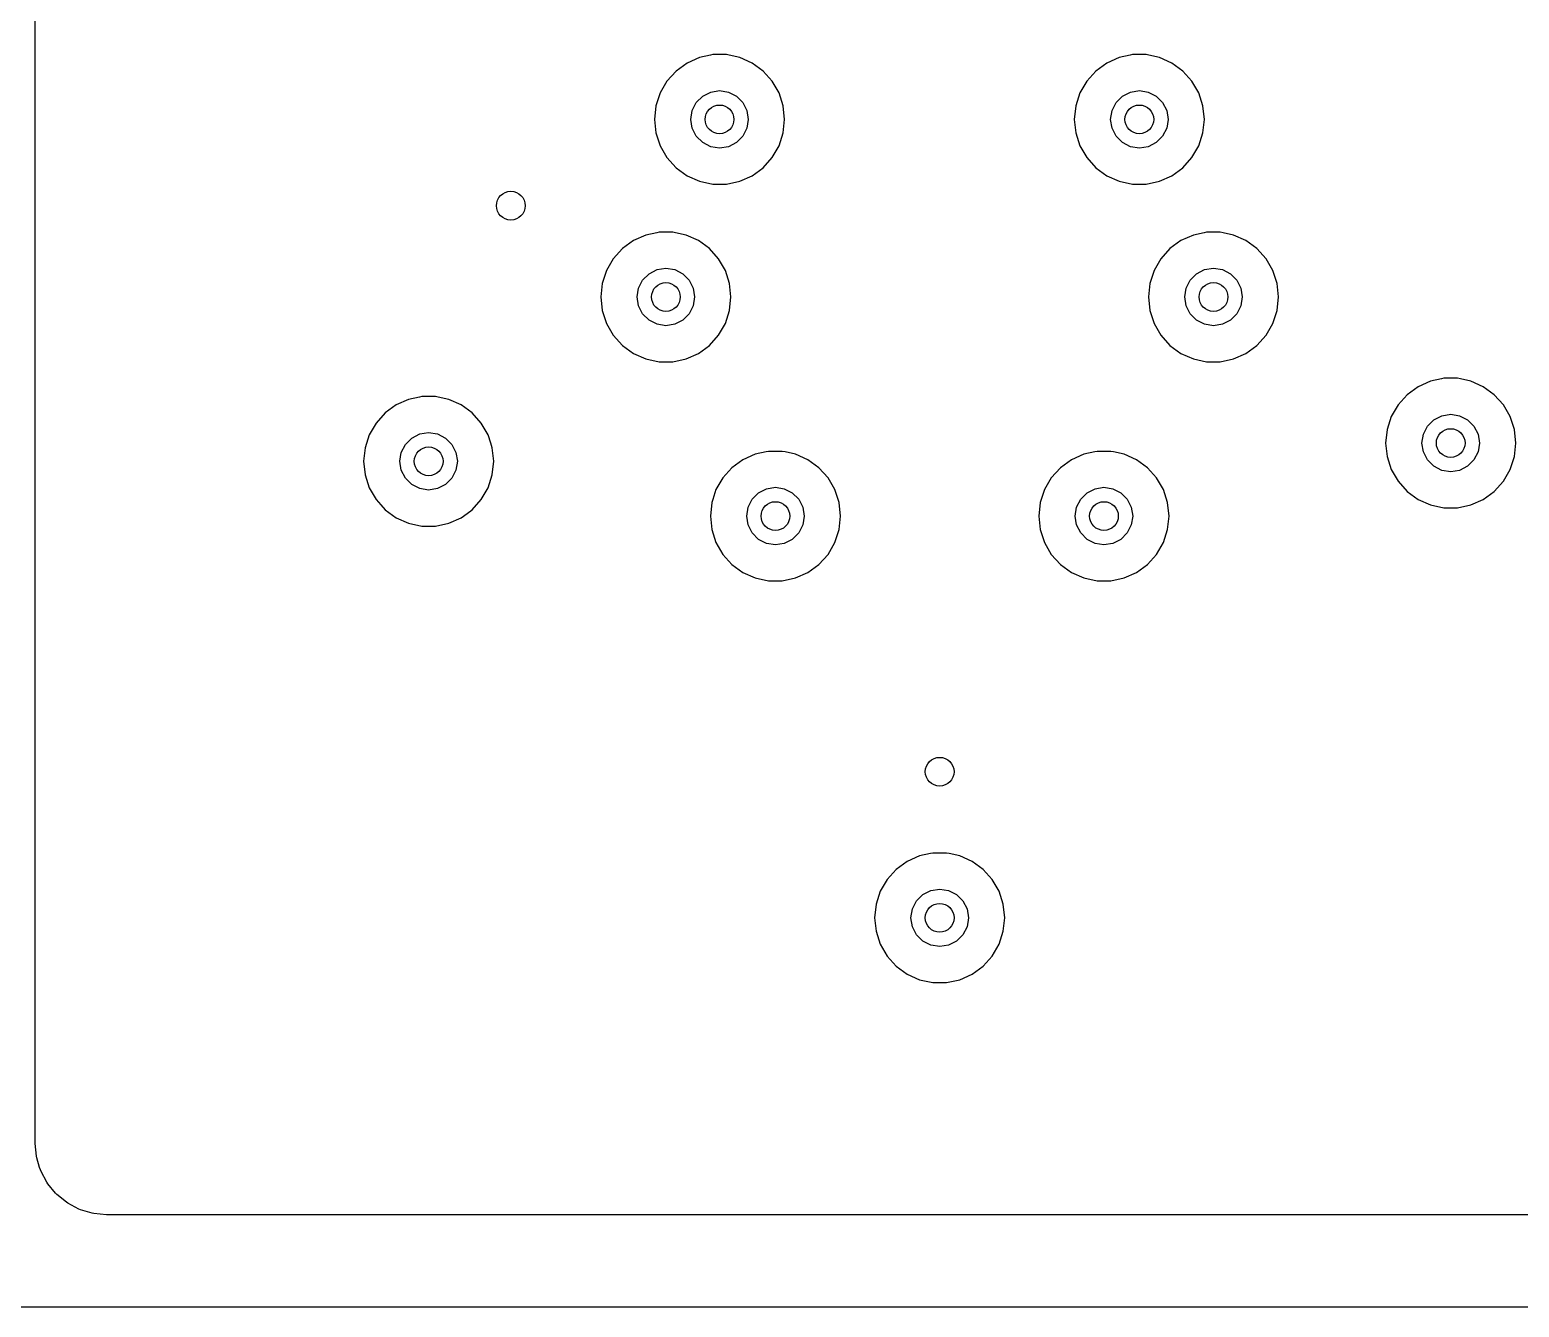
# Model space of a CAD drawing. Extents: x 116 to 183, y -93.2 to -37.6.
# Drawn here: x 136.7 to 157.43, y -93.23 to -75.46 of the extents above; entities that cross this region are included whole.
import ezdxf

# ---------------------------------------------------------------- set-up
doc = ezdxf.new("R2010")
doc.units = 0
doc.layers.add('BLACK', color=7, linetype='CONTINUOUS')

msp = doc.modelspace()

# ---------------------------------------------------------------- linework, layer by layer
at = {"layer": 'BLACK', "linetype": 'CONTINUOUS'}
for p, q in [((136.779, -76.708), (136.779, -72.644)), ((146.024192, -75.846857), (145.85127, -75.923848)), ((146.024197, -75.846855), (146.024192, -75.846857)), ((146.176897, -75.814398), (146.024197, -75.846855)), ((146.209354, -75.8075), (146.176897, -75.814398)), ((146.398646, -75.8075), (146.209354, -75.8075)), ((146.438001, -75.815865), (146.398646, -75.8075)), ((146.583802, -75.846855), (146.438001, -75.815865)), ((146.583807, -75.846857), (146.583802, -75.846855)), ((146.756729, -75.923848), (146.583807, -75.846857)), ((151.866192, -75.846857), (151.69327, -75.923848)), ((151.866197, -75.846855), (151.866192, -75.846857)), ((152.018897, -75.814398), (151.866197, -75.846855)), ((152.051354, -75.8075), (152.018897, -75.814398)), ((152.240646, -75.8075), (152.051354, -75.8075)), ((152.280001, -75.815865), (152.240646, -75.8075)), ((152.425802, -75.846855), (152.280001, -75.815865)), ((152.425807, -75.846857), (152.425802, -75.846855)), ((152.598729, -75.923848), (152.425807, -75.846857)), ((145.698129, -76.035111), (145.571466, -76.175785)), ((145.851265, -75.923851), (145.698129, -76.035111)), ((145.85127, -75.923848), (145.851265, -75.923851)), ((146.756734, -75.923851), (146.756729, -75.923848)), ((146.90987, -76.035111), (146.756734, -75.923851)), ((146.909871, -76.035112), (146.90987, -76.035111)), ((147.036533, -76.175784), (146.909871, -76.035112)), ((151.540129, -76.035111), (151.413466, -76.175785)), ((151.693265, -75.923851), (151.540129, -76.035111)), ((151.69327, -75.923848), (151.693265, -75.923851)), ((152.598734, -75.923851), (152.598729, -75.923848)), ((152.75187, -76.035111), (152.598734, -75.923851)), ((152.751871, -76.035112), (152.75187, -76.035111)), ((152.878533, -76.175784), (152.751871, -76.035112)), ((145.571466, -76.175785), (145.476821, -76.339715)), ((147.131179, -76.339716), (147.036533, -76.175784)), ((151.413466, -76.175785), (151.318821, -76.339715)), ((152.973179, -76.339716), (152.878533, -76.175784)), ((145.476818, -76.339722), (145.418327, -76.51974)), ((145.476821, -76.339715), (145.476818, -76.339722)), ((145.923577, -76.584393), (145.980393, -76.472886)), ((145.980393, -76.472886), (146.068886, -76.384393)), ((146.068886, -76.384393), (146.180393, -76.327577)), ((146.180393, -76.327577), (146.304, -76.308)), ((146.304, -76.308), (146.427607, -76.327577)), ((146.427607, -76.327577), (146.539114, -76.384393)), ((146.539114, -76.384393), (146.627607, -76.472886)), ((146.627607, -76.472886), (146.684423, -76.584393)), ((147.189674, -76.519744), (147.131179, -76.339716)), ((151.318818, -76.339722), (151.260327, -76.51974)), ((151.318821, -76.339715), (151.318818, -76.339722)), ((151.765577, -76.584393), (151.822393, -76.472886)), ((151.822393, -76.472886), (151.910886, -76.384393)), ((151.910886, -76.384393), (152.022393, -76.327577)), ((152.022393, -76.327577), (152.146, -76.308)), ((152.146, -76.308), (152.269607, -76.327577)), ((152.269607, -76.327577), (152.381114, -76.384393)), ((152.381114, -76.384393), (152.469607, -76.472886)), ((152.469607, -76.472886), (152.526423, -76.584393)), ((153.031674, -76.519744), (152.973179, -76.339716)), ((145.418326, -76.519744), (145.39854, -76.708)), ((145.418327, -76.51974), (145.418326, -76.519744)), ((145.904, -76.708), (145.923577, -76.584393)), ((146.684423, -76.584393), (146.704, -76.708)), ((147.20946, -76.708), (147.189674, -76.519744)), ((151.260326, -76.519744), (151.24054, -76.708)), ((151.260327, -76.51974), (151.260326, -76.519744)), ((151.746, -76.708), (151.765577, -76.584393)), ((152.526423, -76.584393), (152.546, -76.708)), ((153.05146, -76.708), (153.031674, -76.519744)), ((136.779, -79.17825), (136.779, -76.708)), ((145.39854, -76.708), (145.418326, -76.896256)), ((145.418326, -76.896256), (145.418327, -76.896259)), ((145.418327, -76.896259), (145.476818, -77.076277)), ((145.923577, -76.831607), (145.904, -76.708)), ((145.980393, -76.943114), (145.923577, -76.831607)), ((146.684423, -76.831607), (146.627607, -76.943114)), ((146.704, -76.708), (146.684423, -76.831607)), ((147.131179, -77.076284), (147.189674, -76.896256)), ((147.189674, -76.896256), (147.20946, -76.708)), ((151.24054, -76.708), (151.260326, -76.896256)), ((151.260326, -76.896256), (151.260327, -76.896259)), ((151.260327, -76.896259), (151.318818, -77.076277)), ((151.765577, -76.831607), (151.746, -76.708)), ((151.822393, -76.943114), (151.765577, -76.831607)), ((152.526423, -76.831607), (152.469607, -76.943114)), ((152.546, -76.708), (152.526423, -76.831607)), ((152.973179, -77.076284), (153.031674, -76.896256)), ((153.031674, -76.896256), (153.05146, -76.708)), ((145.476818, -77.076277), (145.476821, -77.076284)), ((145.476821, -77.076284), (145.571467, -77.240216)), ((146.068886, -77.031607), (145.980393, -76.943114)), ((146.180393, -77.088423), (146.068886, -77.031607)), ((146.304, -77.108), (146.180393, -77.088423)), ((146.427607, -77.088423), (146.304, -77.108)), ((146.539114, -77.031607), (146.427607, -77.088423)), ((146.627607, -76.943114), (146.539114, -77.031607)), ((147.036533, -77.240216), (147.131179, -77.076284)), ((151.318818, -77.076277), (151.318821, -77.076284)), ((151.318821, -77.076284), (151.413467, -77.240216)), ((151.910886, -77.031607), (151.822393, -76.943114)), ((152.022393, -77.088423), (151.910886, -77.031607)), ((152.146, -77.108), (152.022393, -77.088423)), ((152.269607, -77.088423), (152.146, -77.108)), ((152.381114, -77.031607), (152.269607, -77.088423)), ((152.469607, -76.943114), (152.381114, -77.031607)), ((152.878533, -77.240216), (152.973179, -77.076284)), ((145.571467, -77.240216), (145.698129, -77.380888)), ((146.909871, -77.380888), (147.036533, -77.240216)), ((151.413467, -77.240216), (151.540129, -77.380888)), ((152.751871, -77.380888), (152.878533, -77.240216)), ((145.698129, -77.380888), (145.851265, -77.492148)), ((145.851265, -77.492148), (145.85127, -77.492151)), ((145.85127, -77.492151), (146.024192, -77.569142)), ((146.583803, -77.569144), (146.75673, -77.492151)), ((146.75673, -77.492151), (146.909871, -77.380888)), ((151.540129, -77.380888), (151.693265, -77.492148)), ((151.693265, -77.492148), (151.69327, -77.492151)), ((151.69327, -77.492151), (151.866192, -77.569142)), ((152.425803, -77.569144), (152.59873, -77.492151)), ((152.59873, -77.492151), (152.751871, -77.380888)), ((146.024192, -77.569142), (146.024197, -77.569144)), ((146.024197, -77.569144), (146.209354, -77.6085)), ((146.209354, -77.6085), (146.209355, -77.6085)), ((146.209355, -77.6085), (146.398644, -77.6085)), ((146.398644, -77.6085), (146.398646, -77.6085)), ((146.398646, -77.6085), (146.583803, -77.569144)), ((151.866192, -77.569142), (151.866197, -77.569144)), ((151.866197, -77.569144), (152.051354, -77.6085)), ((152.051354, -77.6085), (152.051355, -77.6085)), ((152.051355, -77.6085), (152.240644, -77.6085)), ((152.240644, -77.6085), (152.240646, -77.6085)), ((152.240646, -77.6085), (152.425803, -77.569144)), ((145.277432, -78.317107), (145.10451, -78.394098)), ((145.277437, -78.317105), (145.277432, -78.317107)), ((145.430137, -78.284648), (145.277437, -78.317105)), ((145.462594, -78.27775), (145.430137, -78.284648)), ((145.651886, -78.27775), (145.462594, -78.27775)), ((145.691241, -78.286115), (145.651886, -78.27775)), ((145.837042, -78.317105), (145.691241, -78.286115)), ((145.837047, -78.317107), (145.837042, -78.317105)), ((146.009969, -78.394098), (145.837047, -78.317107)), ((152.897432, -78.317107), (152.72451, -78.394098)), ((152.897437, -78.317105), (152.897432, -78.317107)), ((153.050137, -78.284648), (152.897437, -78.317105)), ((153.082594, -78.27775), (153.050137, -78.284648)), ((153.271886, -78.27775), (153.082594, -78.27775)), ((153.311241, -78.286115), (153.271886, -78.27775)), ((153.457042, -78.317105), (153.311241, -78.286115)), ((153.457047, -78.317107), (153.457042, -78.317105)), ((153.629969, -78.394098), (153.457047, -78.317107)), ((144.951369, -78.505361), (144.824706, -78.646035)), ((145.104505, -78.394101), (144.951369, -78.505361)), ((145.10451, -78.394098), (145.104505, -78.394101)), ((146.009974, -78.394101), (146.009969, -78.394098)), ((146.16311, -78.505361), (146.009974, -78.394101)), ((146.163111, -78.505362), (146.16311, -78.505361)), ((146.289773, -78.646034), (146.163111, -78.505362)), ((152.571369, -78.505361), (152.444706, -78.646035)), ((152.724505, -78.394101), (152.571369, -78.505361)), ((152.72451, -78.394098), (152.724505, -78.394101)), ((153.629974, -78.394101), (153.629969, -78.394098)), ((153.78311, -78.505361), (153.629974, -78.394101)), ((153.783111, -78.505362), (153.78311, -78.505361)), ((153.909773, -78.646034), (153.783111, -78.505362)), ((144.824706, -78.646035), (144.730061, -78.809965)), ((146.384419, -78.809966), (146.289773, -78.646034)), ((152.444706, -78.646035), (152.350061, -78.809965)), ((154.004419, -78.809966), (153.909773, -78.646034)), ((144.730058, -78.809972), (144.671567, -78.98999)), ((144.730061, -78.809965), (144.730058, -78.809972)), ((145.176817, -79.054643), (145.233633, -78.943136)), ((145.233633, -78.943136), (145.322126, -78.854643)), ((145.322126, -78.854643), (145.433633, -78.797827)), ((145.433633, -78.797827), (145.55724, -78.77825)), ((145.55724, -78.77825), (145.680847, -78.797827)), ((145.680847, -78.797827), (145.792354, -78.854643)), ((145.792354, -78.854643), (145.880847, -78.943136)), ((145.880847, -78.943136), (145.937663, -79.054643)), ((146.442914, -78.989994), (146.384419, -78.809966)), ((152.350058, -78.809972), (152.291567, -78.98999)), ((152.350061, -78.809965), (152.350058, -78.809972)), ((152.796817, -79.054643), (152.853633, -78.943136)), ((152.853633, -78.943136), (152.942126, -78.854643)), ((152.942126, -78.854643), (153.053633, -78.797827)), ((153.053633, -78.797827), (153.17724, -78.77825)), ((153.17724, -78.77825), (153.300847, -78.797827)), ((153.300847, -78.797827), (153.412354, -78.854643)), ((153.412354, -78.854643), (153.500847, -78.943136)), ((153.500847, -78.943136), (153.557663, -79.054643)), ((154.062914, -78.989994), (154.004419, -78.809966)), ((136.779, -81.46425), (136.779, -79.17825)), ((144.671566, -78.989994), (144.65178, -79.17825)), ((144.65178, -79.17825), (144.671566, -79.366506)), ((144.671567, -78.98999), (144.671566, -78.989994)), ((145.15724, -79.17825), (145.176817, -79.054643)), ((145.176817, -79.301857), (145.15724, -79.17825)), ((145.937663, -79.054643), (145.95724, -79.17825)), ((145.95724, -79.17825), (145.937663, -79.301857)), ((146.4627, -79.17825), (146.442914, -78.989994)), ((146.442914, -79.366506), (146.4627, -79.17825)), ((152.291566, -78.989994), (152.27178, -79.17825)), ((152.27178, -79.17825), (152.291566, -79.366506)), ((152.291567, -78.98999), (152.291566, -78.989994)), ((152.77724, -79.17825), (152.796817, -79.054643)), ((152.796817, -79.301857), (152.77724, -79.17825)), ((153.557663, -79.054643), (153.57724, -79.17825)), ((153.57724, -79.17825), (153.557663, -79.301857)), ((154.0827, -79.17825), (154.062914, -78.989994)), ((154.062914, -79.366506), (154.0827, -79.17825)), ((144.671566, -79.366506), (144.671567, -79.366509)), ((144.671567, -79.366509), (144.730058, -79.546527)), ((145.233633, -79.413364), (145.176817, -79.301857)), ((145.937663, -79.301857), (145.880847, -79.413364)), ((146.384419, -79.546534), (146.442914, -79.366506)), ((152.291566, -79.366506), (152.291567, -79.366509)), ((152.291567, -79.366509), (152.350058, -79.546527)), ((152.853633, -79.413364), (152.796817, -79.301857)), ((153.557663, -79.301857), (153.500847, -79.413364)), ((154.004419, -79.546534), (154.062914, -79.366506)), ((144.730058, -79.546527), (144.730061, -79.546534)), ((144.730061, -79.546534), (144.824707, -79.710466)), ((145.322126, -79.501857), (145.233633, -79.413364)), ((145.433633, -79.558673), (145.322126, -79.501857)), ((145.55724, -79.57825), (145.433633, -79.558673)), ((145.680847, -79.558673), (145.55724, -79.57825)), ((145.792354, -79.501857), (145.680847, -79.558673)), ((145.880847, -79.413364), (145.792354, -79.501857)), ((146.289773, -79.710466), (146.384419, -79.546534)), ((152.350058, -79.546527), (152.350061, -79.546534)), ((152.350061, -79.546534), (152.444707, -79.710466)), ((152.942126, -79.501857), (152.853633, -79.413364)), ((153.053633, -79.558673), (152.942126, -79.501857)), ((153.17724, -79.57825), (153.053633, -79.558673)), ((153.300847, -79.558673), (153.17724, -79.57825)), ((153.412354, -79.501857), (153.300847, -79.558673)), ((153.500847, -79.413364), (153.412354, -79.501857)), ((153.909773, -79.710466), (154.004419, -79.546534)), ((144.824707, -79.710466), (144.951369, -79.851138)), ((146.163111, -79.851138), (146.289773, -79.710466)), ((152.444707, -79.710466), (152.571369, -79.851138)), ((153.783111, -79.851138), (153.909773, -79.710466)), ((144.951369, -79.851138), (145.104505, -79.962398)), ((145.104505, -79.962398), (145.10451, -79.962401)), ((145.10451, -79.962401), (145.277432, -80.039392)), ((145.837043, -80.039394), (146.00997, -79.962401)), ((146.00997, -79.962401), (146.163111, -79.851138)), ((152.571369, -79.851138), (152.724505, -79.962398)), ((152.724505, -79.962398), (152.72451, -79.962401)), ((152.72451, -79.962401), (152.897432, -80.039392)), ((153.457043, -80.039394), (153.62997, -79.962401)), ((153.62997, -79.962401), (153.783111, -79.851138)), ((145.277432, -80.039392), (145.277437, -80.039394)), ((145.277437, -80.039394), (145.462594, -80.07875)), ((145.462594, -80.07875), (145.462595, -80.07875)), ((145.462595, -80.07875), (145.651884, -80.07875)), ((145.651884, -80.07875), (145.651886, -80.07875)), ((145.651886, -80.07875), (145.837043, -80.039394)), ((152.897432, -80.039392), (152.897437, -80.039394)), ((152.897437, -80.039394), (153.082594, -80.07875)), ((153.082594, -80.07875), (153.082595, -80.07875)), ((153.082595, -80.07875), (153.271884, -80.07875)), ((153.271884, -80.07875), (153.271886, -80.07875)), ((153.271886, -80.07875), (153.457043, -80.039394)), ((156.199432, -80.349107), (156.02651, -80.426098)), ((156.199437, -80.349105), (156.199432, -80.349107)), ((156.352137, -80.316648), (156.199437, -80.349105)), ((156.384594, -80.30975), (156.352137, -80.316648)), ((156.573886, -80.30975), (156.384594, -80.30975)), ((156.613241, -80.318115), (156.573886, -80.30975)), ((156.759042, -80.349105), (156.613241, -80.318115)), ((156.759047, -80.349107), (156.759042, -80.349105)), ((156.931969, -80.426098), (156.759047, -80.349107)), ((141.975432, -80.603107), (141.80251, -80.680098)), ((141.975437, -80.603105), (141.975432, -80.603107)), ((142.128137, -80.570648), (141.975437, -80.603105)), ((142.160594, -80.56375), (142.128137, -80.570648)), ((142.349886, -80.56375), (142.160594, -80.56375)), ((142.389241, -80.572115), (142.349886, -80.56375)), ((142.535042, -80.603105), (142.389241, -80.572115)), ((142.535047, -80.603107), (142.535042, -80.603105)), ((142.707969, -80.680098), (142.535047, -80.603107)), ((155.873369, -80.537361), (155.746706, -80.678035)), ((156.026505, -80.426101), (155.873369, -80.537361)), ((156.02651, -80.426098), (156.026505, -80.426101)), ((156.931974, -80.426101), (156.931969, -80.426098)), ((157.08511, -80.537361), (156.931974, -80.426101)), ((157.085111, -80.537362), (157.08511, -80.537361)), ((157.211773, -80.678034), (157.085111, -80.537362)), ((141.649369, -80.791361), (141.522706, -80.932035)), ((141.802505, -80.680101), (141.649369, -80.791361)), ((141.80251, -80.680098), (141.802505, -80.680101)), ((142.707974, -80.680101), (142.707969, -80.680098)), ((142.86111, -80.791361), (142.707974, -80.680101)), ((142.861111, -80.791362), (142.86111, -80.791361)), ((142.987773, -80.932034), (142.861111, -80.791362)), ((155.746706, -80.678035), (155.652061, -80.841965)), ((156.244126, -80.886643), (156.355633, -80.829827)), ((156.355633, -80.829827), (156.47924, -80.81025)), ((156.47924, -80.81025), (156.602847, -80.829827)), ((156.602847, -80.829827), (156.714354, -80.886643)), ((157.306419, -80.841966), (157.211773, -80.678034)), ((141.522706, -80.932035), (141.428061, -81.095965)), ((143.082419, -81.095966), (142.987773, -80.932034)), ((155.593566, -81.021994), (155.57378, -81.21025)), ((155.593567, -81.02199), (155.593566, -81.021994)), ((155.652058, -80.841972), (155.593567, -81.02199)), ((155.652061, -80.841965), (155.652058, -80.841972)), ((156.098817, -81.086643), (156.155633, -80.975136)), ((156.155633, -80.975136), (156.244126, -80.886643)), ((156.714354, -80.886643), (156.802847, -80.975136)), ((156.802847, -80.975136), (156.859663, -81.086643)), ((157.364914, -81.021994), (157.306419, -80.841966)), ((157.3847, -81.21025), (157.364914, -81.021994)), ((141.428058, -81.095972), (141.369567, -81.27599)), ((141.428061, -81.095965), (141.428058, -81.095972)), ((141.874817, -81.340643), (141.931633, -81.229136)), ((141.931633, -81.229136), (142.020126, -81.140643)), ((142.020126, -81.140643), (142.131633, -81.083827)), ((142.131633, -81.083827), (142.25524, -81.06425)), ((142.25524, -81.06425), (142.378847, -81.083827)), ((142.378847, -81.083827), (142.490354, -81.140643)), ((142.490354, -81.140643), (142.578847, -81.229136)), ((142.578847, -81.229136), (142.635663, -81.340643)), ((143.119552, -81.21025), (143.082419, -81.095966)), ((143.140914, -81.275994), (143.119552, -81.21025)), ((155.57378, -81.21025), (155.593566, -81.398506)), ((156.07924, -81.21025), (156.098817, -81.086643)), ((156.098817, -81.333857), (156.07924, -81.21025)), ((156.859663, -81.086643), (156.87924, -81.21025)), ((156.87924, -81.21025), (156.859663, -81.333857)), ((157.364914, -81.398506), (157.3847, -81.21025)), ((141.369566, -81.275994), (141.34978, -81.46425)), ((141.369567, -81.27599), (141.369566, -81.275994)), ((141.85524, -81.46425), (141.874817, -81.340643)), ((142.635663, -81.340643), (142.65524, -81.46425)), ((143.1607, -81.46425), (143.140914, -81.275994)), ((146.628505, -81.442101), (146.475369, -81.553361)), ((146.62851, -81.442098), (146.628505, -81.442101)), ((146.801432, -81.365107), (146.62851, -81.442098)), ((146.801437, -81.365105), (146.801432, -81.365107)), ((146.954137, -81.332648), (146.801437, -81.365105)), ((146.986594, -81.32575), (146.954137, -81.332648)), ((147.175886, -81.32575), (146.986594, -81.32575)), ((147.215241, -81.334115), (147.175886, -81.32575)), ((147.361042, -81.365105), (147.215241, -81.334115)), ((147.361047, -81.365107), (147.361042, -81.365105)), ((147.533969, -81.442098), (147.361047, -81.365107)), ((147.533974, -81.442101), (147.533969, -81.442098)), ((147.68711, -81.553361), (147.533974, -81.442101)), ((151.200505, -81.442101), (151.047369, -81.553361)), ((151.20051, -81.442098), (151.200505, -81.442101)), ((151.373432, -81.365107), (151.20051, -81.442098)), ((151.373437, -81.365105), (151.373432, -81.365107)), ((151.526137, -81.332648), (151.373437, -81.365105)), ((151.558594, -81.32575), (151.526137, -81.332648)), ((151.747886, -81.32575), (151.558594, -81.32575)), ((151.787241, -81.334115), (151.747886, -81.32575)), ((151.933042, -81.365105), (151.787241, -81.334115)), ((151.933047, -81.365107), (151.933042, -81.365105)), ((152.105969, -81.442098), (151.933047, -81.365107)), ((152.105974, -81.442101), (152.105969, -81.442098)), ((152.25911, -81.553361), (152.105974, -81.442101)), ((155.593566, -81.398506), (155.593567, -81.398509)), ((155.593567, -81.398509), (155.652058, -81.578527)), ((156.155633, -81.445364), (156.098817, -81.333857)), ((156.244126, -81.533857), (156.155633, -81.445364)), ((156.802847, -81.445364), (156.714354, -81.533857)), ((156.859663, -81.333857), (156.802847, -81.445364)), ((157.306419, -81.578534), (157.364914, -81.398506)), ((136.779, -87.81425), (136.779, -81.46425)), ((141.34978, -81.46425), (141.369566, -81.652506)), ((141.369566, -81.652506), (141.369567, -81.652509)), ((141.369567, -81.652509), (141.428058, -81.832527)), ((141.874817, -81.587857), (141.85524, -81.46425)), ((141.931633, -81.699364), (141.874817, -81.587857)), ((142.635663, -81.587857), (142.578847, -81.699364)), ((142.65524, -81.46425), (142.635663, -81.587857)), ((143.082419, -81.832534), (143.140914, -81.652506)), ((143.140914, -81.652506), (143.1607, -81.46425)), ((146.475369, -81.553361), (146.348706, -81.694035)), ((147.687111, -81.553362), (147.68711, -81.553361)), ((147.813773, -81.694034), (147.687111, -81.553362)), ((151.047369, -81.553361), (150.920706, -81.694035)), ((152.259111, -81.553362), (152.25911, -81.553361)), ((152.385773, -81.694034), (152.259111, -81.553362)), ((155.652058, -81.578527), (155.652061, -81.578534)), ((155.652061, -81.578534), (155.746707, -81.742466)), ((156.355633, -81.590673), (156.244126, -81.533857)), ((156.47924, -81.61025), (156.355633, -81.590673)), ((156.602847, -81.590673), (156.47924, -81.61025)), ((156.714354, -81.533857), (156.602847, -81.590673)), ((157.211773, -81.742466), (157.306419, -81.578534)), ((141.428058, -81.832527), (141.428061, -81.832534)), ((141.428061, -81.832534), (141.522707, -81.996466)), ((142.020126, -81.787857), (141.931633, -81.699364)), ((142.131633, -81.844673), (142.020126, -81.787857)), ((142.25524, -81.86425), (142.131633, -81.844673)), ((142.378847, -81.844673), (142.25524, -81.86425)), ((142.490354, -81.787857), (142.378847, -81.844673)), ((142.578847, -81.699364), (142.490354, -81.787857)), ((142.987773, -81.996466), (143.082419, -81.832534)), ((146.254058, -81.857972), (146.209731, -81.994398)), ((146.254061, -81.857965), (146.254058, -81.857972)), ((146.348706, -81.694035), (146.254061, -81.857965)), ((146.846126, -81.902643), (146.957633, -81.845827)), ((146.957633, -81.845827), (147.08124, -81.82625)), ((147.08124, -81.82625), (147.204847, -81.845827)), ((147.204847, -81.845827), (147.316354, -81.902643)), ((147.908419, -81.857966), (147.813773, -81.694034)), ((147.966914, -82.037994), (147.908419, -81.857966)), ((150.826058, -81.857972), (150.781731, -81.994398)), ((150.826061, -81.857965), (150.826058, -81.857972)), ((150.920706, -81.694035), (150.826061, -81.857965)), ((151.418126, -81.902643), (151.529633, -81.845827)), ((151.529633, -81.845827), (151.65324, -81.82625)), ((151.65324, -81.82625), (151.776847, -81.845827)), ((151.776847, -81.845827), (151.888354, -81.902643)), ((152.480419, -81.857966), (152.385773, -81.694034)), ((152.538914, -82.037994), (152.480419, -81.857966)), ((155.746707, -81.742466), (155.873369, -81.883138)), ((157.085111, -81.883138), (157.211773, -81.742466)), ((141.522707, -81.996466), (141.590171, -82.071392)), ((141.590171, -82.071392), (141.649369, -82.137138)), ((142.861111, -82.137138), (142.987773, -81.996466)), ((146.195566, -82.037994), (146.17578, -82.22625)), ((146.209731, -81.994398), (146.195566, -82.037994)), ((146.700817, -82.102643), (146.757633, -81.991136)), ((146.757633, -81.991136), (146.846126, -81.902643)), ((147.316354, -81.902643), (147.404847, -81.991136)), ((147.404847, -81.991136), (147.461663, -82.102643)), ((147.9867, -82.22625), (147.966914, -82.037994)), ((150.767566, -82.037994), (150.74778, -82.22625)), ((150.781731, -81.994398), (150.767566, -82.037994)), ((151.272817, -82.102643), (151.329633, -81.991136)), ((151.329633, -81.991136), (151.418126, -81.902643)), ((151.888354, -81.902643), (151.976847, -81.991136)), ((151.976847, -81.991136), (152.033663, -82.102643)), ((152.5587, -82.22625), (152.538914, -82.037994)), ((155.873369, -81.883138), (156.026505, -81.994398)), ((156.026505, -81.994398), (156.02651, -81.994401)), ((156.02651, -81.994401), (156.199432, -82.071392)), ((156.199432, -82.071392), (156.199437, -82.071394)), ((156.199437, -82.071394), (156.384594, -82.11075)), ((156.573886, -82.11075), (156.759043, -82.071394)), ((156.759043, -82.071394), (156.93197, -81.994401)), ((156.93197, -81.994401), (157.085111, -81.883138)), ((141.649369, -82.137138), (141.802505, -82.248398)), ((141.802505, -82.248398), (141.80251, -82.248401)), ((141.80251, -82.248401), (141.975432, -82.325392)), ((142.535043, -82.325394), (142.70797, -82.248401)), ((142.70797, -82.248401), (142.738458, -82.22625)), ((142.738458, -82.22625), (142.861111, -82.137138)), ((146.17578, -82.22625), (146.195566, -82.414506)), ((146.68124, -82.22625), (146.700817, -82.102643)), ((146.700817, -82.349857), (146.68124, -82.22625)), ((147.461663, -82.102643), (147.48124, -82.22625)), ((147.48124, -82.22625), (147.461663, -82.349857)), ((147.966914, -82.414506), (147.9867, -82.22625)), ((150.74778, -82.22625), (150.767566, -82.414506)), ((151.25324, -82.22625), (151.272817, -82.102643)), ((151.272817, -82.349857), (151.25324, -82.22625)), ((152.033663, -82.102643), (152.05324, -82.22625)), ((152.05324, -82.22625), (152.033663, -82.349857)), ((152.538914, -82.414506), (152.5587, -82.22625)), ((156.384594, -82.11075), (156.384595, -82.11075)), ((156.384595, -82.11075), (156.573884, -82.11075)), ((156.573884, -82.11075), (156.573886, -82.11075)), ((141.975432, -82.325392), (141.975437, -82.325394)), ((141.975437, -82.325394), (142.160594, -82.36475)), ((142.160594, -82.36475), (142.160595, -82.36475)), ((142.160595, -82.36475), (142.349884, -82.36475)), ((142.349884, -82.36475), (142.349886, -82.36475)), ((142.349886, -82.36475), (142.535043, -82.325394)), ((146.195566, -82.414506), (146.195567, -82.414509)), ((146.195567, -82.414509), (146.254058, -82.594527)), ((146.757633, -82.461364), (146.700817, -82.349857)), ((146.846126, -82.549857), (146.757633, -82.461364)), ((147.404847, -82.461364), (147.316354, -82.549857)), ((147.461663, -82.349857), (147.404847, -82.461364)), ((147.908419, -82.594534), (147.966914, -82.414506)), ((150.767566, -82.414506), (150.767567, -82.414509)), ((150.767567, -82.414509), (150.826058, -82.594527)), ((151.329633, -82.461364), (151.272817, -82.349857)), ((151.418126, -82.549857), (151.329633, -82.461364)), ((151.976847, -82.461364), (151.888354, -82.549857)), ((152.033663, -82.349857), (151.976847, -82.461364)), ((152.480419, -82.594534), (152.538914, -82.414506)), ((146.254058, -82.594527), (146.254061, -82.594534)), ((146.254061, -82.594534), (146.348707, -82.758466)), ((146.957633, -82.606673), (146.846126, -82.549857)), ((147.08124, -82.62625), (146.957633, -82.606673)), ((147.204847, -82.606673), (147.08124, -82.62625)), ((147.316354, -82.549857), (147.204847, -82.606673)), ((147.813773, -82.758466), (147.908419, -82.594534)), ((150.826058, -82.594527), (150.826061, -82.594534)), ((150.826061, -82.594534), (150.920707, -82.758466)), ((151.529633, -82.606673), (151.418126, -82.549857)), ((151.65324, -82.62625), (151.529633, -82.606673)), ((151.776847, -82.606673), (151.65324, -82.62625)), ((151.888354, -82.549857), (151.776847, -82.606673)), ((152.385773, -82.758466), (152.480419, -82.594534)), ((146.348707, -82.758466), (146.475369, -82.899138)), ((146.475369, -82.899138), (146.628505, -83.010398)), ((147.53397, -83.010401), (147.687111, -82.899138)), ((147.687111, -82.899138), (147.813773, -82.758466)), ((150.920707, -82.758466), (151.047369, -82.899138)), ((151.047369, -82.899138), (151.200505, -83.010398)), ((152.10597, -83.010401), (152.259111, -82.899138)), ((152.259111, -82.899138), (152.385773, -82.758466)), ((146.628505, -83.010398), (146.62851, -83.010401)), ((146.62851, -83.010401), (146.801432, -83.087392)), ((146.801432, -83.087392), (146.801437, -83.087394)), ((146.801437, -83.087394), (146.986594, -83.12675)), ((147.175886, -83.12675), (147.361043, -83.087394)), ((147.361043, -83.087394), (147.53397, -83.010401)), ((151.200505, -83.010398), (151.20051, -83.010401)), ((151.20051, -83.010401), (151.373432, -83.087392)), ((151.373432, -83.087392), (151.373437, -83.087394)), ((151.373437, -83.087394), (151.558594, -83.12675)), ((151.747886, -83.12675), (151.933043, -83.087394)), ((151.933043, -83.087394), (152.10597, -83.010401)), ((146.986594, -83.12675), (146.986595, -83.12675)), ((146.986595, -83.12675), (147.175884, -83.12675)), ((147.175884, -83.12675), (147.175886, -83.12675)), ((151.558594, -83.12675), (151.558595, -83.12675)), ((151.558595, -83.12675), (151.747884, -83.12675)), ((151.747884, -83.12675), (151.747886, -83.12675)), ((148.914505, -87.030101), (148.761369, -87.141361)), ((148.91451, -87.030098), (148.914505, -87.030101)), ((149.087432, -86.953107), (148.91451, -87.030098)), ((149.087437, -86.953105), (149.087432, -86.953107)), ((149.240137, -86.920648), (149.087437, -86.953105)), ((149.272594, -86.91375), (149.240137, -86.920648)), ((149.461886, -86.91375), (149.272594, -86.91375)), ((149.501241, -86.922115), (149.461886, -86.91375)), ((149.647042, -86.953105), (149.501241, -86.922115)), ((149.647047, -86.953107), (149.647042, -86.953105)), ((149.819969, -87.030098), (149.647047, -86.953107)), ((149.819974, -87.030101), (149.819969, -87.030098)), ((149.97311, -87.141361), (149.819974, -87.030101)), ((148.761369, -87.141361), (148.634706, -87.282035)), ((149.973111, -87.141362), (149.97311, -87.141361)), ((150.099773, -87.282034), (149.973111, -87.141362)), ((148.540058, -87.445972), (148.481567, -87.62599)), ((148.540061, -87.445965), (148.540058, -87.445972)), ((148.634706, -87.282035), (148.540061, -87.445965)), ((149.132126, -87.490643), (149.243633, -87.433827)), ((149.243633, -87.433827), (149.36724, -87.41425)), ((149.36724, -87.41425), (149.490847, -87.433827)), ((149.490847, -87.433827), (149.602354, -87.490643)), ((150.194419, -87.445966), (150.099773, -87.282034)), ((150.252914, -87.625994), (150.194419, -87.445966)), ((148.481566, -87.625994), (148.46178, -87.81425)), ((148.481567, -87.62599), (148.481566, -87.625994)), ((148.986817, -87.690643), (149.043633, -87.579136)), ((149.043633, -87.579136), (149.132126, -87.490643)), ((149.602354, -87.490643), (149.690847, -87.579136)), ((149.690847, -87.579136), (149.747663, -87.690643)), ((150.2727, -87.81425), (150.252914, -87.625994)), ((136.779, -90.941907), (136.779, -87.81425)), ((148.46178, -87.81425), (148.481566, -88.002506)), ((148.96724, -87.81425), (148.986817, -87.690643)), ((148.986817, -87.937857), (148.96724, -87.81425)), ((149.747663, -87.690643), (149.76724, -87.81425)), ((149.76724, -87.81425), (149.747663, -87.937857)), ((150.252914, -88.002506), (150.2727, -87.81425)), ((148.481566, -88.002506), (148.481567, -88.002509)), ((148.481567, -88.002509), (148.540058, -88.182527)), ((149.043633, -88.049364), (148.986817, -87.937857)), ((149.132126, -88.137857), (149.043633, -88.049364)), ((149.690847, -88.049364), (149.602354, -88.137857)), ((149.747663, -87.937857), (149.690847, -88.049364)), ((150.194419, -88.182534), (150.252914, -88.002506)), ((148.540058, -88.182527), (148.540061, -88.182534)), ((148.540061, -88.182534), (148.634707, -88.346466)), ((149.243633, -88.194673), (149.132126, -88.137857)), ((149.36724, -88.21425), (149.243633, -88.194673)), ((149.490847, -88.194673), (149.36724, -88.21425)), ((149.602354, -88.137857), (149.490847, -88.194673)), ((150.099773, -88.346466), (150.194419, -88.182534)), ((148.634707, -88.346466), (148.761369, -88.487138)), ((148.761369, -88.487138), (148.914505, -88.598398)), ((149.81997, -88.598401), (149.973111, -88.487138)), ((149.973111, -88.487138), (150.099773, -88.346466)), ((148.914505, -88.598398), (148.91451, -88.598401)), ((148.91451, -88.598401), (149.087432, -88.675392)), ((149.087432, -88.675392), (149.087437, -88.675394)), ((149.087437, -88.675394), (149.272594, -88.71475)), ((149.272594, -88.71475), (149.272595, -88.71475)), ((149.272595, -88.71475), (149.461884, -88.71475)), ((149.461884, -88.71475), (149.461886, -88.71475)), ((149.461886, -88.71475), (149.647043, -88.675394)), ((149.647043, -88.675394), (149.81997, -88.598401)), ((136.779597, -90.954061), (136.779, -90.941907)), ((136.797018, -91.130941), (136.779597, -90.954061)), ((136.801757, -91.154769), (136.797018, -91.130941)), ((136.84159, -91.28608), (136.801757, -91.154769)), ((136.851575, -91.318998), (136.84159, -91.28608)), ((136.860877, -91.341453), (136.851575, -91.318998)), ((136.941772, -91.492798), (136.860877, -91.341453)), ((136.955277, -91.51301), (136.941772, -91.492798)), ((137.064145, -91.645666), (136.955277, -91.51301)), ((137.081333, -91.662854), (137.064145, -91.645666)), ((137.213989, -91.771722), (137.081333, -91.662854)), ((137.234201, -91.785227), (137.213989, -91.771722)), ((137.385543, -91.866121), (137.234201, -91.785227)), ((137.408001, -91.875424), (137.385543, -91.866121)), ((137.572224, -91.92524), (137.408001, -91.875424)), ((137.596065, -91.929982), (137.572224, -91.92524)), ((137.772939, -91.947403), (137.596065, -91.929982)), ((137.785093, -91.948), (137.772939, -91.947403)), ((159.962798, -91.948), (137.785093, -91.948)), ((173.482, -93.231331), (125.476, -93.231331))]:
    msp.add_line(p, q, dxfattribs=at)
at = {"layer": 'BLACK'}
for centre in [(146.304, -76.708), (152.146, -76.708), (143.39824, -77.90825), (145.55724, -79.17825), (153.17724, -79.17825), (156.47924, -81.21025), (142.25524, -81.46425), (147.08124, -82.22625), (151.65324, -82.22625), (149.36724, -85.78225), (149.36724, -87.81425)]:
    msp.add_circle(centre, 0.2, dxfattribs=at)
msp.add_arc((149.479, -71.074279), 33.493849, -399.6709423, -140.3290577, dxfattribs=at)

doc.saveas('drawing.dxf')
